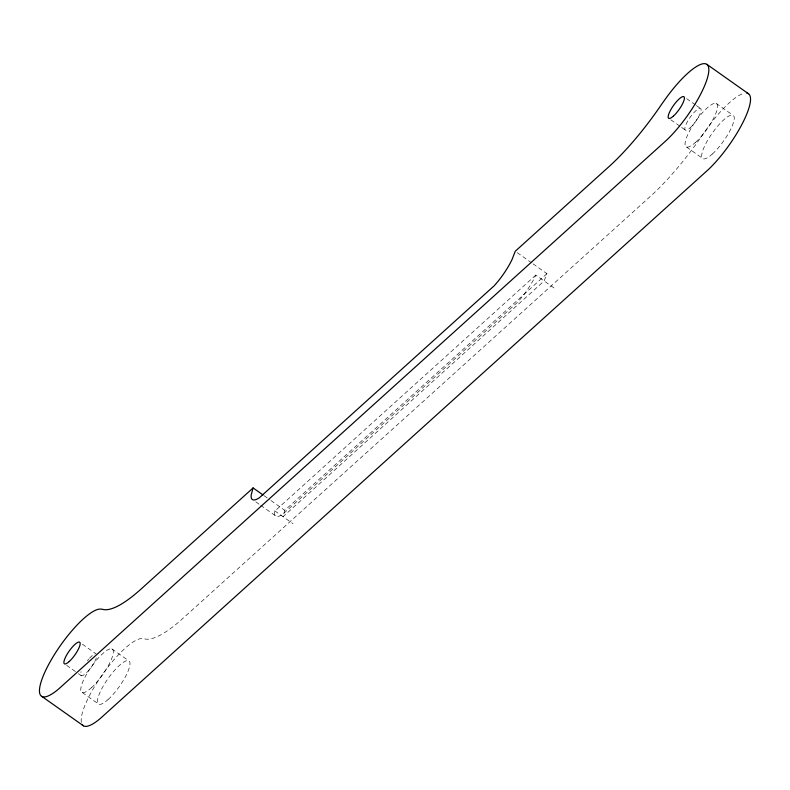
<?xml version="1.0" encoding="UTF-8"?>
<svg xmlns="http://www.w3.org/2000/svg" width="790" height="790" viewBox="0 0 790 790"><rect width="100%" height="100%" fill="white"/><g stroke="black" fill="none" stroke-linecap="round" stroke-linejoin="round"><path stroke-width="0.59" stroke-dasharray="3.95 2.96" d="M535.788 275.088L274.574 511.327A32.202 8.404 -54.7 0 0 282.79 514.211L517.49 302.333A32.202 8.404 -54.7 0 0 535.511 275.759L535.788 275.088L554.126 288.054M546.937 273.656L284.775 510.32L283.037 516.68L544.122 280.983L546.937 273.656L533.072 263.86M716.115 103.352L732.784 115.133M686.638 98.661L695.467 104.902M696.444 105.593L700.375 108.368M670.858 119.803L680.664 126.736M681.642 127.427L685.572 130.202M686.51 147.009L703.179 158.8M517.233 252.662L532.085 263.159M263.988 495.626L269.923 499.823M270.921 500.524L284.775 510.32M274.703 510.784L293.041 523.75M255.841 501.887L259.732 504.642M260.7 505.324L276.263 516.334M111.854 648.847L128.523 660.638M82.377 644.166L96.113 653.873M66.597 665.299L77.38 672.922M78.368 673.623L81.311 675.697M82.249 692.504L98.918 704.295M81.38 722.455A52.891 13.805 -54.7 0 1 103.905 672.478A52.891 13.805 -54.7 0 1 142.23 638.577L143.879 638.666A112.753 29.428 -54.7 0 0 182.727 618.55L650.525 196.246A112.753 29.428 -54.7 0 0 703.584 133.392L706.734 128.968A52.891 13.805 -54.7 0 1 744.565 93.19M96.331 657.902A13.223 3.446 -54.7 0 1 85.863 673.337A13.223 3.446 -54.7 0 1 81.084 671.668M87.364 660.815A13.223 3.446 -54.7 0 1 88.776 659.097M89.487 658.297A13.223 3.446 -54.7 0 1 94.988 653.932M108.033 699.575A26.445 6.903 -54.7 0 0 129.767 661.99A26.445 6.903 -54.7 0 0 103.372 685.829A26.445 6.903 -54.7 0 0 108.033 699.575M712.294 154.08A26.445 6.903 -54.7 0 0 734.029 116.495A26.445 6.903 -54.7 0 0 707.633 140.324A26.445 6.903 -54.7 0 0 712.294 154.08M91.354 687.794A26.445 6.903 -54.7 0 0 113.088 650.21A26.445 6.903 -54.7 0 0 86.693 674.038A26.445 6.903 -54.7 0 0 91.354 687.794M695.615 142.289A26.445 6.903 -54.7 0 0 717.36 104.705A26.445 6.903 -54.7 0 0 690.954 128.543A26.445 6.903 -54.7 0 0 695.615 142.289M690.124 127.842A13.223 3.446 -54.7 0 0 700.997 109.05A13.223 3.446 -54.7 0 0 687.794 120.969A13.223 3.446 -54.7 0 0 690.124 127.842"/><path stroke-width="1.19" d="M253.096 487.924L251.22 494.826A32.202 8.404 -54.7 0 0 259.446 497.71L494.145 285.832A32.202 8.404 -54.7 0 0 512.167 259.258L515.248 251.26L608.833 166.779A112.753 29.428 -54.7 0 0 661.892 103.924L665.042 99.501A52.891 13.805 -54.7 0 1 708.827 69.184A52.891 13.805 -54.7 0 1 666.632 140.126L58.964 688.712A52.891 13.805 -54.7 0 1 48.012 665.723A52.891 13.805 -54.7 0 1 100.547 609.11L102.196 609.199A112.753 29.428 -54.7 0 0 141.035 589.083L253.096 487.924L263.001 494.925M706.833 64.316L748.515 93.783M41.722 696.326L83.414 725.793M746.787 93.111A52.891 13.805 -54.7 0 1 742.995 122.302A52.891 13.805 -54.7 0 1 708.324 169.603L100.656 718.179A52.891 13.805 -54.7 0 1 82.121 724.489M69.184 661.556A13.223 3.446 -54.7 0 0 80.057 642.764A13.223 3.446 -54.7 0 0 66.854 654.683A13.223 3.446 -54.7 0 0 69.184 661.556M673.445 116.051A13.223 3.446 -54.7 0 0 684.318 97.259A13.223 3.446 -54.7 0 0 671.115 109.178A13.223 3.446 -54.7 0 0 673.445 116.051"/></g></svg>
